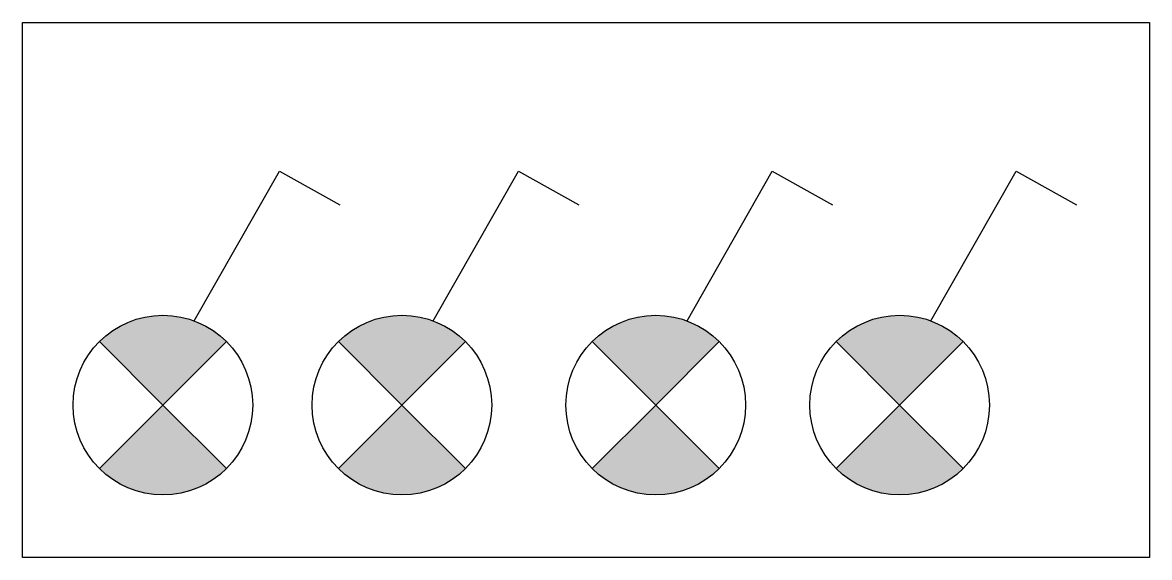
# Model space of a CAD drawing. Header units: millimetres. Extents: x 46.79 to 53.24, y 43.06 to 46.12.
import ezdxf

# ---------------------------------------------------------------- set-up
doc = ezdxf.new("R2010")
doc.units = ezdxf.units.MM

msp = doc.modelspace()

# ---------------------------------------------------------------- hatches: boundary and pattern name
h = msp.add_hatch(color=256)
h.dxf.hatch_style = 1
h.paths.add_polyline_path([(47.5927, 43.9315), (47.9564, 44.2952, 0.414214), (47.2289, 44.2952)])
h.paths.add_polyline_path([(47.5927, 43.9315), (47.2289, 43.5677, 0.414214), (47.9564, 43.5677)])
h = msp.add_hatch(color=256)
h.dxf.hatch_style = 1
h.paths.add_polyline_path([(48.962, 43.9315), (49.3257, 44.2952, 0.414214), (48.5983, 44.2952)])
h.paths.add_polyline_path([(48.962, 43.9315), (48.5983, 43.5677, 0.414214), (49.3257, 43.5677)])
h = msp.add_hatch(color=256)
h.dxf.hatch_style = 1
h.paths.add_polyline_path([(50.416, 43.9315), (50.7797, 44.2952, 0.414214), (50.0523, 44.2952)])
h.paths.add_polyline_path([(50.416, 43.9315), (50.0523, 43.5677, 0.414214), (50.7797, 43.5677)])
h = msp.add_hatch(color=256)
h.dxf.hatch_style = 1
h.paths.add_polyline_path([(51.8136, 43.9315), (52.1773, 44.2952, 0.414214), (51.4498, 44.2952)])
h.paths.add_polyline_path([(51.8136, 43.9315), (51.4498, 43.5677, 0.414214), (52.1773, 43.5677)])

# ---------------------------------------------------------------- linework, layer by layer
for p, q in [((47.7722, 44.4135), (48.2607, 45.271)), ((48.2607, 45.271), (48.606, 45.0796)), ((49.1415, 44.4135), (49.63, 45.271)), ((49.63, 45.271), (49.9753, 45.0796)), ((50.5955, 44.4135), (51.084, 45.271)), ((51.084, 45.271), (51.4293, 45.0796)), ((51.993, 44.4135), (52.4816, 45.271)), ((52.4816, 45.271), (52.8269, 45.0796)), ((47.5927, 43.9315), (47.2289, 44.2952)), ((47.5927, 43.9315), (47.9564, 44.2952)), ((48.962, 43.9315), (48.5983, 44.2952)), ((48.962, 43.9315), (49.3257, 44.2952)), ((50.416, 43.9315), (50.0523, 44.2952)), ((50.416, 43.9315), (50.7797, 44.2952)), ((51.8136, 43.9315), (51.4498, 44.2952)), ((51.8136, 43.9315), (52.1773, 44.2952)), ((47.5927, 43.9315), (47.2289, 43.5677)), ((47.5927, 43.9315), (47.9564, 43.5677)), ((48.962, 43.9315), (48.5983, 43.5677)), ((48.962, 43.9315), (49.3257, 43.5677)), ((50.416, 43.9315), (50.0523, 43.5677)), ((50.416, 43.9315), (50.7797, 43.5677)), ((51.8136, 43.9315), (51.4498, 43.5677)), ((51.8136, 43.9315), (52.1773, 43.5677))]:
    msp.add_line(p, q)
msp.add_lwpolyline([(46.7885, 46.1231), (53.2447, 46.1231), (53.2447, 43.0585), (46.7885, 43.0585)], close=True)
for centre in [(47.5927, 43.9315), (48.962, 43.9315), (50.416, 43.9315), (51.8136, 43.9315)]:
    msp.add_circle(centre, 0.5144)

doc.saveas('drawing.dxf')
